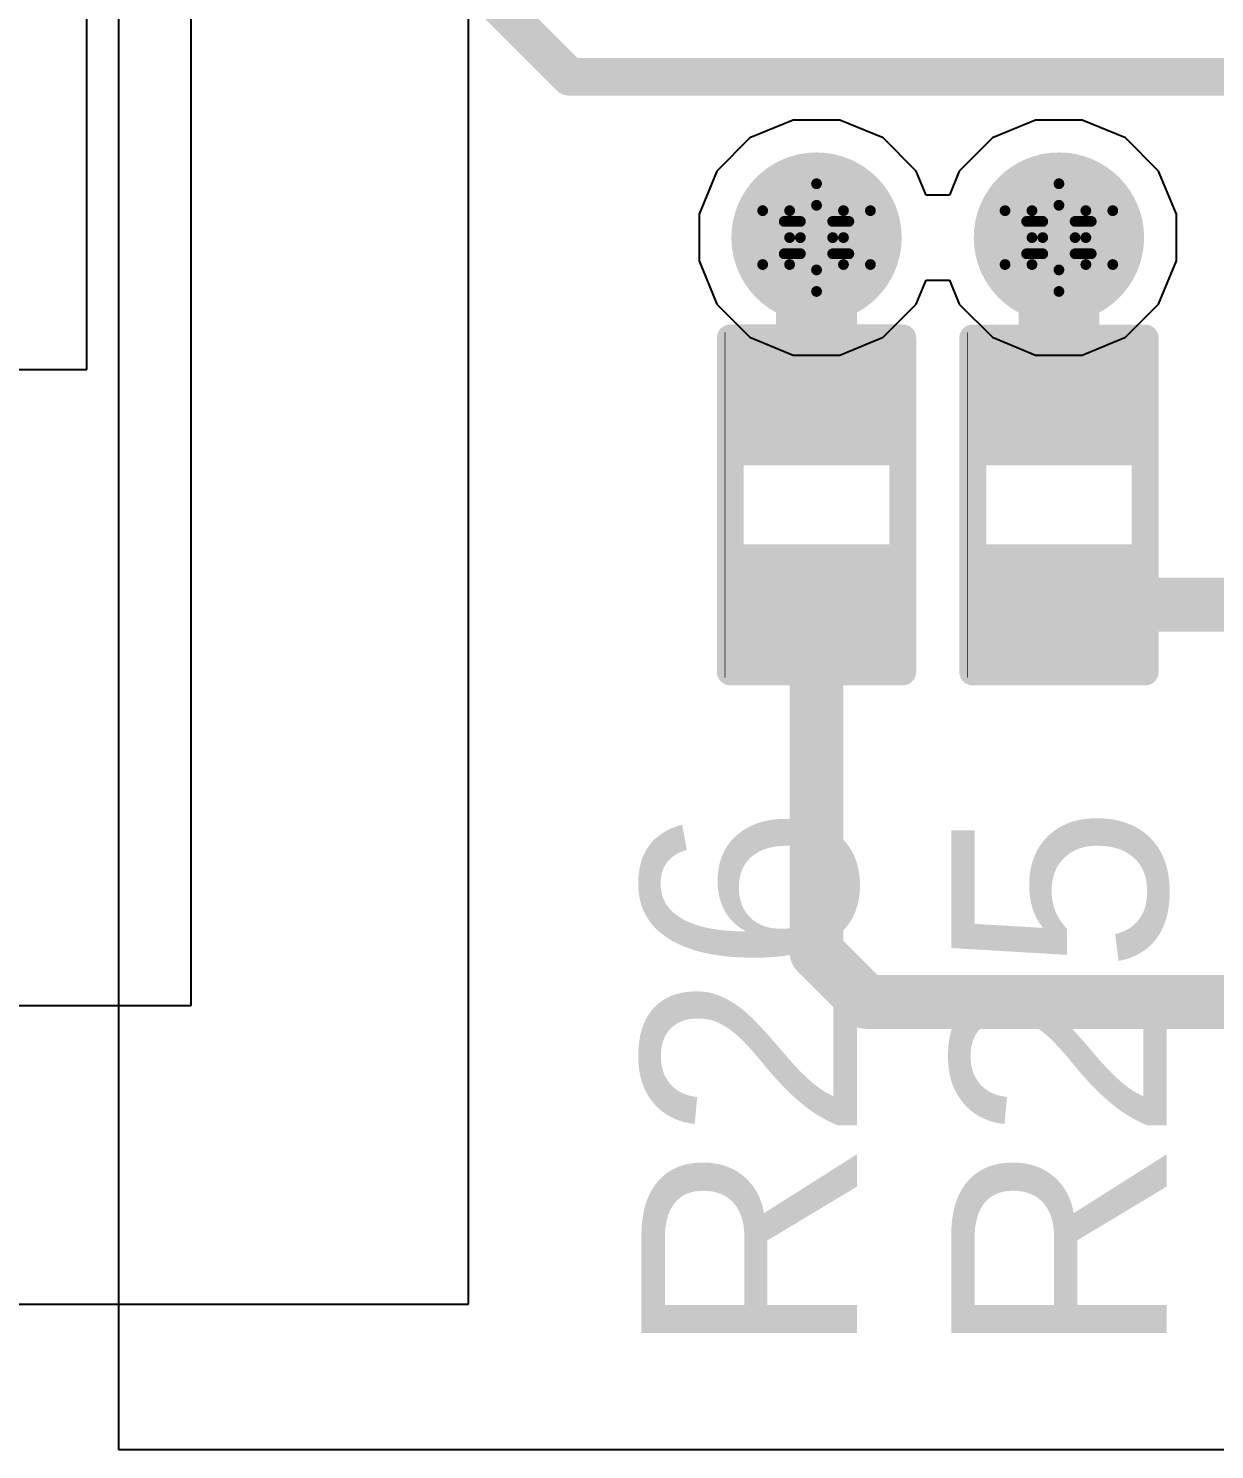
# Model space of a CAD drawing. Header units: inches. Extents: x -5 to 5328, y -4 to 5281.
# Drawn here: x 111.37 to 116.96, y 8.12 to 14.82 of the extents above; entities that cross this region are included whole.
import ezdxf

# ---------------------------------------------------------------- set-up
doc = ezdxf.new("R2010")
doc.units = ezdxf.units.IN
for name, color, linetype in [('Bottom Layer', 5, 'Continuous'), ('Bottom Solder', 6, 'Continuous'), ('Drill Drawing', 1, 'Continuous'), ('Layer 1', 16, 'Continuous'), ('Layer 2', 76, 'Continuous'), ('Top Layer', 1, 'Continuous'), ('Top Overlay', 2, 'Continuous'), ('Top Paste', 8, 'Continuous'), ('Top Solder', 216, 'Continuous'), ('Via Holes', 16, 'Continuous')]:
    doc.layers.add(name, color=color, linetype=linetype)
doc.styles.add('Arial', font='', dxfattribs={"height": 0.2})
doc.styles.get('Arial').set_extended_font_data('Arial')

# ---------------------------------------------------------------- blocks, each defined once
blk = doc.blocks.new('R___0402_74')
at = {"layer": 'Top Layer'}
for points in [[(-0.6985, -0.3175), (-0.6985, 0.3175), (-0.2413, 0.3175), (-0.2413, -0.3175)], [(0.2413, -0.3175), (0.2413, 0.3175), (0.6985, 0.3175), (0.6985, -0.3175)]]:
    blk.add_hatch(color=1, dxfattribs=at).paths.add_polyline_path(points)
at = {"layer": 'Top Paste'}
for points in [[(-0.6985, -0.3175), (-0.6985, 0.3175), (-0.2413, 0.3175), (-0.2413, -0.3175)], [(0.2413, -0.3175), (0.2413, 0.3175), (0.6985, 0.3175), (0.6985, -0.3175)]]:
    blk.add_hatch(color=8, dxfattribs=at).paths.add_polyline_path(points)
at = {"layer": 'Top Solder'}
for points in [[(-0.7535, -0.3725), (-0.7535, 0.3725), (-0.1863, 0.3725), (-0.1863, -0.3725)], [(0.1863, -0.3725), (0.1863, 0.3725), (0.7535, 0.3725), (0.7535, -0.3725)]]:
    blk.add_hatch(color=216, dxfattribs=at).paths.add_polyline_path(points)
at = {"layer": 'Top Overlay'}
for points in [[(-0.7874, -0.4064, 0.127, 0.127, 0), (-0.7874, 0.4064, 0.127, 0.127, 0)], [(0.7874, 0.4064, 0.127, 0.127, 0), (-0.7874, 0.4064, 0.127, 0.127, 0)], [(0.7874, -0.4064, 0.127, 0.127, 0), (0.7874, 0.4064, 0.127, 0.127, 0)], [(0.7874, -0.4064, 0.127, 0.127, 0), (-0.7874, -0.4064, 0.127, 0.127, 0)], [(0.8128, -0.4318, 0.00323, 0.00323, 0), (-0.8128, -0.4318, 0.00323, 0.00323, 0)]]:
    blk.add_lwpolyline(points, format="xyseb", dxfattribs=at)
for points in [[(-0.8191, 0.4064, 0.0635, 0.0635, 1), (-0.7556, 0.4064, 0.0635, 0.0635, 1)], [(-0.8191, 0.4064, 0.0635, 0.0635, 1), (-0.7556, 0.4064, 0.0635, 0.0635, 1)], [(0.7556, 0.4064, 0.0635, 0.0635, 1), (0.8191, 0.4064, 0.0635, 0.0635, 1)], [(0.7556, 0.4064, 0.0635, 0.0635, 1), (0.8191, 0.4064, 0.0635, 0.0635, 1)], [(-0.8191, -0.4064, 0.0635, 0.0635, 1), (-0.7556, -0.4064, 0.0635, 0.0635, 1)], [(-0.8191, -0.4064, 0.0635, 0.0635, 1), (-0.7556, -0.4064, 0.0635, 0.0635, 1)], [(0.7556, -0.4064, 0.0635, 0.0635, 1), (0.8191, -0.4064, 0.0635, 0.0635, 1)], [(0.7556, -0.4064, 0.0635, 0.0635, 1), (0.8191, -0.4064, 0.0635, 0.0635, 1)], [(-0.8136, -0.4318, 0.00161, 0.00161, 1), (-0.812, -0.4318, 0.00161, 0.00161, 1)], [(0.812, -0.4318, 0.00161, 0.00161, 1), (0.8136, -0.4318, 0.00161, 0.00161, 1)]]:
    blk.add_lwpolyline(points, format="xyseb", close=True, dxfattribs=at)
blk = doc.blocks.new('R___0402_75')
at = {"layer": 'Top Layer'}
for points in [[(-0.6985, -0.3175), (-0.6985, 0.3175), (-0.2413, 0.3175), (-0.2413, -0.3175)], [(0.2413, -0.3175), (0.2413, 0.3175), (0.6985, 0.3175), (0.6985, -0.3175)]]:
    blk.add_hatch(color=1, dxfattribs=at).paths.add_polyline_path(points)
at = {"layer": 'Top Paste'}
for points in [[(-0.6985, -0.3175), (-0.6985, 0.3175), (-0.2413, 0.3175), (-0.2413, -0.3175)], [(0.2413, -0.3175), (0.2413, 0.3175), (0.6985, 0.3175), (0.6985, -0.3175)]]:
    blk.add_hatch(color=8, dxfattribs=at).paths.add_polyline_path(points)
at = {"layer": 'Top Solder'}
for points in [[(-0.7535, -0.3725), (-0.7535, 0.3725), (-0.1863, 0.3725), (-0.1863, -0.3725)], [(0.1863, -0.3725), (0.1863, 0.3725), (0.7535, 0.3725), (0.7535, -0.3725)]]:
    blk.add_hatch(color=216, dxfattribs=at).paths.add_polyline_path(points)
at = {"layer": 'Top Overlay'}
for points in [[(-0.7874, -0.4064, 0.127, 0.127, 0), (-0.7874, 0.4064, 0.127, 0.127, 0)], [(0.7874, 0.4064, 0.127, 0.127, 0), (-0.7874, 0.4064, 0.127, 0.127, 0)], [(0.7874, -0.4064, 0.127, 0.127, 0), (0.7874, 0.4064, 0.127, 0.127, 0)], [(0.7874, -0.4064, 0.127, 0.127, 0), (-0.7874, -0.4064, 0.127, 0.127, 0)], [(0.8128, -0.4318, 0.00323, 0.00323, 0), (-0.8128, -0.4318, 0.00323, 0.00323, 0)]]:
    blk.add_lwpolyline(points, format="xyseb", dxfattribs=at)
for points in [[(-0.8191, 0.4064, 0.0635, 0.0635, 1), (-0.7556, 0.4064, 0.0635, 0.0635, 1)], [(-0.8191, 0.4064, 0.0635, 0.0635, 1), (-0.7556, 0.4064, 0.0635, 0.0635, 1)], [(0.7556, 0.4064, 0.0635, 0.0635, 1), (0.8191, 0.4064, 0.0635, 0.0635, 1)], [(0.7556, 0.4064, 0.0635, 0.0635, 1), (0.8191, 0.4064, 0.0635, 0.0635, 1)], [(-0.8191, -0.4064, 0.0635, 0.0635, 1), (-0.7556, -0.4064, 0.0635, 0.0635, 1)], [(-0.8191, -0.4064, 0.0635, 0.0635, 1), (-0.7556, -0.4064, 0.0635, 0.0635, 1)], [(0.7556, -0.4064, 0.0635, 0.0635, 1), (0.8191, -0.4064, 0.0635, 0.0635, 1)], [(0.7556, -0.4064, 0.0635, 0.0635, 1), (0.8191, -0.4064, 0.0635, 0.0635, 1)], [(-0.8136, -0.4318, 0.00161, 0.00161, 1), (-0.812, -0.4318, 0.00161, 0.00161, 1)], [(0.812, -0.4318, 0.00161, 0.00161, 1), (0.8136, -0.4318, 0.00161, 0.00161, 1)]]:
    blk.add_lwpolyline(points, format="xyseb", close=True, dxfattribs=at)

msp = doc.modelspace()

# ---------------------------------------------------------------- hatches: boundary and pattern name
at = {"layer": 'Bottom Layer'}
h = msp.add_hatch(color=5, dxfattribs=at)
edge = h.paths.add_edge_path()
edge.add_arc((115.085, 13.8336), 0.3, 0, 360)
h = msp.add_hatch(color=5, dxfattribs=at)
edge = h.paths.add_edge_path()
edge.add_arc((116.228, 13.8336), 0.3, 0, 360)
at = {"layer": 'Bottom Solder'}
h = msp.add_hatch(color=6, dxfattribs=at)
edge = h.paths.add_edge_path()
edge.add_arc((115.085, 13.8336), 0.4016, 0, 360)
h = msp.add_hatch(color=6, dxfattribs=at)
edge = h.paths.add_edge_path()
edge.add_arc((116.228, 13.8336), 0.4016, 0, 360)
at = {"layer": 'Layer 1'}
h = msp.add_hatch(color=16, dxfattribs=at)
edge = h.paths.add_edge_path()
edge.add_arc((115.085, 13.8336), 0.3, 0, 360)
h = msp.add_hatch(color=16, dxfattribs=at)
edge = h.paths.add_edge_path()
edge.add_arc((116.228, 13.8336), 0.3, 0, 360)
at = {"layer": 'Layer 2'}
h = msp.add_hatch(color=76, dxfattribs=at)
edge = h.paths.add_edge_path()
edge.add_arc((115.085, 13.8336), 0.3, 0, 360)
h = msp.add_hatch(color=76, dxfattribs=at)
edge = h.paths.add_edge_path()
edge.add_arc((116.228, 13.8336), 0.3, 0, 360)
at = {"layer": 'Top Layer'}
h = msp.add_hatch(color=1, dxfattribs=at)
edge = h.paths.add_edge_path()
edge.add_arc((115.085, 13.8336), 0.3, 0, 360)
h = msp.add_hatch(color=1, dxfattribs=at)
edge = h.paths.add_edge_path()
edge.add_arc((116.228, 13.8336), 0.3, 0, 360)
at = {"layer": 'Top Solder'}
h = msp.add_hatch(color=216, dxfattribs=at)
edge = h.paths.add_edge_path()
edge.add_arc((115.085, 13.8336), 0.4016, 0, 360)
h = msp.add_hatch(color=216, dxfattribs=at)
edge = h.paths.add_edge_path()
edge.add_arc((116.228, 13.8336), 0.4016, 0, 360)
at = {"layer": 'Via Holes'}
h = msp.add_hatch(color=7, dxfattribs=at)
edge = h.paths.add_edge_path()
edge.add_arc((115.085, 13.8336), 0.15, 0, 360)
h = msp.add_hatch(color=7, dxfattribs=at)
edge = h.paths.add_edge_path()
edge.add_arc((116.228, 13.8336), 0.15, 0, 360)

# ---------------------------------------------------------------- linework, layer by layer
at = {"layer": 'Bottom Layer'}
for p, q in [((111.6436, 13.2124), (111.6436, 31.2668)), ((111.6436, 13.2124), (111.6436, 31.2668)), ((84.2392, 13.2124), (111.6436, 13.2124)), ((99.2133, 13.2124), (111.6436, 13.2124))]:
    msp.add_line(p, q, dxfattribs=at)
at = {"layer": 'Drill Drawing'}
for points in [[(114.958, 13.9606, 0.0508, 0.0508, 0), (115.085, 14.0876, 0.0508, 0.0508, 0)], [(115.085, 14.0876, 0.0508, 0.0508, 0), (115.212, 13.9606, 0.0508, 0.0508, 0)], [(116.101, 13.9606, 0.0508, 0.0508, 0), (116.228, 14.0876, 0.0508, 0.0508, 0)], [(116.228, 14.0876, 0.0508, 0.0508, 0), (116.355, 13.9606, 0.0508, 0.0508, 0)], [(115.0088, 13.9098, 0.0508, 0.0508, 0), (115.085, 13.986, 0.0508, 0.0508, 0)], [(115.085, 13.986, 0.0508, 0.0508, 0), (115.1612, 13.9098, 0.0508, 0.0508, 0)], [(116.1518, 13.9098, 0.0508, 0.0508, 0), (116.228, 13.986, 0.0508, 0.0508, 0)], [(116.228, 13.986, 0.0508, 0.0508, 0), (116.3042, 13.9098, 0.0508, 0.0508, 0)], [(114.831, 13.9606, 0.0508, 0.0508, 0), (114.958, 13.8336, 0.0508, 0.0508, 0)], [(114.831, 13.9606, 0.0508, 0.0508, 0), (114.958, 13.9606, 0.0508, 0.0508, 0)], [(115.212, 13.9606, 0.0508, 0.0508, 0), (115.339, 13.9606, 0.0508, 0.0508, 0)], [(115.212, 13.8336, 0.0508, 0.0508, 0), (115.339, 13.9606, 0.0508, 0.0508, 0)], [(115.974, 13.9606, 0.0508, 0.0508, 0), (116.101, 13.8336, 0.0508, 0.0508, 0)], [(115.974, 13.9606, 0.0508, 0.0508, 0), (116.101, 13.9606, 0.0508, 0.0508, 0)], [(116.355, 13.9606, 0.0508, 0.0508, 0), (116.482, 13.9606, 0.0508, 0.0508, 0)], [(116.355, 13.8336, 0.0508, 0.0508, 0), (116.482, 13.9606, 0.0508, 0.0508, 0)], [(114.9326, 13.9098, 0.0508, 0.0508, 0), (115.0088, 13.8336, 0.0508, 0.0508, 0)], [(114.9326, 13.9098, 0.0508, 0.0508, 0), (115.0088, 13.9098, 0.0508, 0.0508, 0)], [(115.1612, 13.9098, 0.0508, 0.0508, 0), (115.2374, 13.9098, 0.0508, 0.0508, 0)], [(115.1612, 13.8336, 0.0508, 0.0508, 0), (115.2374, 13.9098, 0.0508, 0.0508, 0)], [(116.0756, 13.9098, 0.0508, 0.0508, 0), (116.1518, 13.8336, 0.0508, 0.0508, 0)], [(116.0756, 13.9098, 0.0508, 0.0508, 0), (116.1518, 13.9098, 0.0508, 0.0508, 0)], [(116.3042, 13.9098, 0.0508, 0.0508, 0), (116.3804, 13.9098, 0.0508, 0.0508, 0)], [(116.3042, 13.8336, 0.0508, 0.0508, 0), (116.3804, 13.9098, 0.0508, 0.0508, 0)], [(114.831, 13.7066, 0.0508, 0.0508, 0), (114.958, 13.8336, 0.0508, 0.0508, 0)], [(114.9326, 13.7574, 0.0508, 0.0508, 0), (115.0088, 13.8336, 0.0508, 0.0508, 0)], [(115.1612, 13.8336, 0.0508, 0.0508, 0), (115.2374, 13.7574, 0.0508, 0.0508, 0)], [(115.212, 13.8336, 0.0508, 0.0508, 0), (115.339, 13.7066, 0.0508, 0.0508, 0)], [(115.974, 13.7066, 0.0508, 0.0508, 0), (116.101, 13.8336, 0.0508, 0.0508, 0)], [(116.0756, 13.7574, 0.0508, 0.0508, 0), (116.1518, 13.8336, 0.0508, 0.0508, 0)], [(116.3042, 13.8336, 0.0508, 0.0508, 0), (116.3804, 13.7574, 0.0508, 0.0508, 0)], [(116.355, 13.8336, 0.0508, 0.0508, 0), (116.482, 13.7066, 0.0508, 0.0508, 0)], [(114.9326, 13.7574, 0.0508, 0.0508, 0), (115.0088, 13.7574, 0.0508, 0.0508, 0)], [(115.0088, 13.7574, 0.0508, 0.0508, 0), (115.085, 13.6812, 0.0508, 0.0508, 0)], [(115.085, 13.6812, 0.0508, 0.0508, 0), (115.1612, 13.7574, 0.0508, 0.0508, 0)], [(115.1612, 13.7574, 0.0508, 0.0508, 0), (115.2374, 13.7574, 0.0508, 0.0508, 0)], [(116.0756, 13.7574, 0.0508, 0.0508, 0), (116.1518, 13.7574, 0.0508, 0.0508, 0)], [(116.1518, 13.7574, 0.0508, 0.0508, 0), (116.228, 13.6812, 0.0508, 0.0508, 0)], [(116.228, 13.6812, 0.0508, 0.0508, 0), (116.3042, 13.7574, 0.0508, 0.0508, 0)], [(116.3042, 13.7574, 0.0508, 0.0508, 0), (116.3804, 13.7574, 0.0508, 0.0508, 0)], [(114.831, 13.7066, 0.0508, 0.0508, 0), (114.958, 13.7066, 0.0508, 0.0508, 0)], [(114.958, 13.7066, 0.0508, 0.0508, 0), (115.085, 13.5796, 0.0508, 0.0508, 0)], [(115.085, 13.5796, 0.0508, 0.0508, 0), (115.212, 13.7066, 0.0508, 0.0508, 0)], [(115.212, 13.7066, 0.0508, 0.0508, 0), (115.339, 13.7066, 0.0508, 0.0508, 0)], [(115.974, 13.7066, 0.0508, 0.0508, 0), (116.101, 13.7066, 0.0508, 0.0508, 0)], [(116.101, 13.7066, 0.0508, 0.0508, 0), (116.228, 13.5796, 0.0508, 0.0508, 0)], [(116.228, 13.5796, 0.0508, 0.0508, 0), (116.355, 13.7066, 0.0508, 0.0508, 0)], [(116.355, 13.7066, 0.0508, 0.0508, 0), (116.482, 13.7066, 0.0508, 0.0508, 0)]]:
    msp.add_lwpolyline(points, format="xyseb", dxfattribs=at)
for points in [[(115.0723, 14.0876, 0.0254, 0.0254, 1), (115.0977, 14.0876, 0.0254, 0.0254, 1)], [(115.0723, 14.0876, 0.0254, 0.0254, 1), (115.0977, 14.0876, 0.0254, 0.0254, 1)], [(116.2153, 14.0876, 0.0254, 0.0254, 1), (116.2407, 14.0876, 0.0254, 0.0254, 1)], [(116.2153, 14.0876, 0.0254, 0.0254, 1), (116.2407, 14.0876, 0.0254, 0.0254, 1)], [(115.0723, 13.986, 0.0254, 0.0254, 1), (115.0977, 13.986, 0.0254, 0.0254, 1)], [(115.0723, 13.986, 0.0254, 0.0254, 1), (115.0977, 13.986, 0.0254, 0.0254, 1)], [(116.2153, 13.986, 0.0254, 0.0254, 1), (116.2407, 13.986, 0.0254, 0.0254, 1)], [(116.2153, 13.986, 0.0254, 0.0254, 1), (116.2407, 13.986, 0.0254, 0.0254, 1)], [(114.8183, 13.9606, 0.0254, 0.0254, 1), (114.8437, 13.9606, 0.0254, 0.0254, 1)], [(114.8183, 13.9606, 0.0254, 0.0254, 1), (114.8437, 13.9606, 0.0254, 0.0254, 1)], [(114.9453, 13.9606, 0.0254, 0.0254, 1), (114.9707, 13.9606, 0.0254, 0.0254, 1)], [(114.9453, 13.9606, 0.0254, 0.0254, 1), (114.9707, 13.9606, 0.0254, 0.0254, 1)], [(115.1993, 13.9606, 0.0254, 0.0254, 1), (115.2247, 13.9606, 0.0254, 0.0254, 1)], [(115.1993, 13.9606, 0.0254, 0.0254, 1), (115.2247, 13.9606, 0.0254, 0.0254, 1)], [(115.3263, 13.9606, 0.0254, 0.0254, 1), (115.3517, 13.9606, 0.0254, 0.0254, 1)], [(115.3263, 13.9606, 0.0254, 0.0254, 1), (115.3517, 13.9606, 0.0254, 0.0254, 1)], [(115.9613, 13.9606, 0.0254, 0.0254, 1), (115.9867, 13.9606, 0.0254, 0.0254, 1)], [(115.9613, 13.9606, 0.0254, 0.0254, 1), (115.9867, 13.9606, 0.0254, 0.0254, 1)], [(116.0883, 13.9606, 0.0254, 0.0254, 1), (116.1137, 13.9606, 0.0254, 0.0254, 1)], [(116.0883, 13.9606, 0.0254, 0.0254, 1), (116.1137, 13.9606, 0.0254, 0.0254, 1)], [(116.3423, 13.9606, 0.0254, 0.0254, 1), (116.3677, 13.9606, 0.0254, 0.0254, 1)], [(116.3423, 13.9606, 0.0254, 0.0254, 1), (116.3677, 13.9606, 0.0254, 0.0254, 1)], [(116.4693, 13.9606, 0.0254, 0.0254, 1), (116.4947, 13.9606, 0.0254, 0.0254, 1)], [(116.4693, 13.9606, 0.0254, 0.0254, 1), (116.4947, 13.9606, 0.0254, 0.0254, 1)], [(114.9199, 13.9098, 0.0254, 0.0254, 1), (114.9453, 13.9098, 0.0254, 0.0254, 1)], [(114.9199, 13.9098, 0.0254, 0.0254, 1), (114.9453, 13.9098, 0.0254, 0.0254, 1)], [(114.9961, 13.9098, 0.0254, 0.0254, 1), (115.0215, 13.9098, 0.0254, 0.0254, 1)], [(114.9961, 13.9098, 0.0254, 0.0254, 1), (115.0215, 13.9098, 0.0254, 0.0254, 1)], [(115.1485, 13.9098, 0.0254, 0.0254, 1), (115.1739, 13.9098, 0.0254, 0.0254, 1)], [(115.1485, 13.9098, 0.0254, 0.0254, 1), (115.1739, 13.9098, 0.0254, 0.0254, 1)], [(115.2247, 13.9098, 0.0254, 0.0254, 1), (115.2501, 13.9098, 0.0254, 0.0254, 1)], [(115.2247, 13.9098, 0.0254, 0.0254, 1), (115.2501, 13.9098, 0.0254, 0.0254, 1)], [(116.0629, 13.9098, 0.0254, 0.0254, 1), (116.0883, 13.9098, 0.0254, 0.0254, 1)], [(116.0629, 13.9098, 0.0254, 0.0254, 1), (116.0883, 13.9098, 0.0254, 0.0254, 1)], [(116.1391, 13.9098, 0.0254, 0.0254, 1), (116.1645, 13.9098, 0.0254, 0.0254, 1)], [(116.1391, 13.9098, 0.0254, 0.0254, 1), (116.1645, 13.9098, 0.0254, 0.0254, 1)], [(116.2915, 13.9098, 0.0254, 0.0254, 1), (116.3169, 13.9098, 0.0254, 0.0254, 1)], [(116.2915, 13.9098, 0.0254, 0.0254, 1), (116.3169, 13.9098, 0.0254, 0.0254, 1)], [(116.3677, 13.9098, 0.0254, 0.0254, 1), (116.3931, 13.9098, 0.0254, 0.0254, 1)], [(116.3677, 13.9098, 0.0254, 0.0254, 1), (116.3931, 13.9098, 0.0254, 0.0254, 1)], [(114.9453, 13.8336, 0.0254, 0.0254, 1), (114.9707, 13.8336, 0.0254, 0.0254, 1)], [(114.9453, 13.8336, 0.0254, 0.0254, 1), (114.9707, 13.8336, 0.0254, 0.0254, 1)], [(114.9961, 13.8336, 0.0254, 0.0254, 1), (115.0215, 13.8336, 0.0254, 0.0254, 1)], [(114.9961, 13.8336, 0.0254, 0.0254, 1), (115.0215, 13.8336, 0.0254, 0.0254, 1)], [(115.1485, 13.8336, 0.0254, 0.0254, 1), (115.1739, 13.8336, 0.0254, 0.0254, 1)], [(115.1485, 13.8336, 0.0254, 0.0254, 1), (115.1739, 13.8336, 0.0254, 0.0254, 1)], [(115.1993, 13.8336, 0.0254, 0.0254, 1), (115.2247, 13.8336, 0.0254, 0.0254, 1)], [(115.1993, 13.8336, 0.0254, 0.0254, 1), (115.2247, 13.8336, 0.0254, 0.0254, 1)], [(116.0883, 13.8336, 0.0254, 0.0254, 1), (116.1137, 13.8336, 0.0254, 0.0254, 1)], [(116.0883, 13.8336, 0.0254, 0.0254, 1), (116.1137, 13.8336, 0.0254, 0.0254, 1)], [(116.1391, 13.8336, 0.0254, 0.0254, 1), (116.1645, 13.8336, 0.0254, 0.0254, 1)], [(116.1391, 13.8336, 0.0254, 0.0254, 1), (116.1645, 13.8336, 0.0254, 0.0254, 1)], [(116.2915, 13.8336, 0.0254, 0.0254, 1), (116.3169, 13.8336, 0.0254, 0.0254, 1)], [(116.2915, 13.8336, 0.0254, 0.0254, 1), (116.3169, 13.8336, 0.0254, 0.0254, 1)], [(116.3423, 13.8336, 0.0254, 0.0254, 1), (116.3677, 13.8336, 0.0254, 0.0254, 1)], [(116.3423, 13.8336, 0.0254, 0.0254, 1), (116.3677, 13.8336, 0.0254, 0.0254, 1)], [(114.9199, 13.7574, 0.0254, 0.0254, 1), (114.9453, 13.7574, 0.0254, 0.0254, 1)], [(114.9199, 13.7574, 0.0254, 0.0254, 1), (114.9453, 13.7574, 0.0254, 0.0254, 1)], [(114.9961, 13.7574, 0.0254, 0.0254, 1), (115.0215, 13.7574, 0.0254, 0.0254, 1)], [(114.9961, 13.7574, 0.0254, 0.0254, 1), (115.0215, 13.7574, 0.0254, 0.0254, 1)], [(115.1485, 13.7574, 0.0254, 0.0254, 1), (115.1739, 13.7574, 0.0254, 0.0254, 1)], [(115.1485, 13.7574, 0.0254, 0.0254, 1), (115.1739, 13.7574, 0.0254, 0.0254, 1)], [(115.2247, 13.7574, 0.0254, 0.0254, 1), (115.2501, 13.7574, 0.0254, 0.0254, 1)], [(115.2247, 13.7574, 0.0254, 0.0254, 1), (115.2501, 13.7574, 0.0254, 0.0254, 1)], [(116.0629, 13.7574, 0.0254, 0.0254, 1), (116.0883, 13.7574, 0.0254, 0.0254, 1)], [(116.0629, 13.7574, 0.0254, 0.0254, 1), (116.0883, 13.7574, 0.0254, 0.0254, 1)], [(116.1391, 13.7574, 0.0254, 0.0254, 1), (116.1645, 13.7574, 0.0254, 0.0254, 1)], [(116.1391, 13.7574, 0.0254, 0.0254, 1), (116.1645, 13.7574, 0.0254, 0.0254, 1)], [(116.2915, 13.7574, 0.0254, 0.0254, 1), (116.3169, 13.7574, 0.0254, 0.0254, 1)], [(116.2915, 13.7574, 0.0254, 0.0254, 1), (116.3169, 13.7574, 0.0254, 0.0254, 1)], [(116.3677, 13.7574, 0.0254, 0.0254, 1), (116.3931, 13.7574, 0.0254, 0.0254, 1)], [(116.3677, 13.7574, 0.0254, 0.0254, 1), (116.3931, 13.7574, 0.0254, 0.0254, 1)], [(114.8183, 13.7066, 0.0254, 0.0254, 1), (114.8437, 13.7066, 0.0254, 0.0254, 1)], [(114.8183, 13.7066, 0.0254, 0.0254, 1), (114.8437, 13.7066, 0.0254, 0.0254, 1)], [(114.9453, 13.7066, 0.0254, 0.0254, 1), (114.9707, 13.7066, 0.0254, 0.0254, 1)], [(114.9453, 13.7066, 0.0254, 0.0254, 1), (114.9707, 13.7066, 0.0254, 0.0254, 1)], [(115.0723, 13.6812, 0.0254, 0.0254, 1), (115.0977, 13.6812, 0.0254, 0.0254, 1)], [(115.0723, 13.6812, 0.0254, 0.0254, 1), (115.0977, 13.6812, 0.0254, 0.0254, 1)], [(115.1993, 13.7066, 0.0254, 0.0254, 1), (115.2247, 13.7066, 0.0254, 0.0254, 1)], [(115.1993, 13.7066, 0.0254, 0.0254, 1), (115.2247, 13.7066, 0.0254, 0.0254, 1)], [(115.3263, 13.7066, 0.0254, 0.0254, 1), (115.3517, 13.7066, 0.0254, 0.0254, 1)], [(115.3263, 13.7066, 0.0254, 0.0254, 1), (115.3517, 13.7066, 0.0254, 0.0254, 1)], [(115.9613, 13.7066, 0.0254, 0.0254, 1), (115.9867, 13.7066, 0.0254, 0.0254, 1)], [(115.9613, 13.7066, 0.0254, 0.0254, 1), (115.9867, 13.7066, 0.0254, 0.0254, 1)], [(116.0883, 13.7066, 0.0254, 0.0254, 1), (116.1137, 13.7066, 0.0254, 0.0254, 1)], [(116.0883, 13.7066, 0.0254, 0.0254, 1), (116.1137, 13.7066, 0.0254, 0.0254, 1)], [(116.2153, 13.6812, 0.0254, 0.0254, 1), (116.2407, 13.6812, 0.0254, 0.0254, 1)], [(116.2153, 13.6812, 0.0254, 0.0254, 1), (116.2407, 13.6812, 0.0254, 0.0254, 1)], [(116.3423, 13.7066, 0.0254, 0.0254, 1), (116.3677, 13.7066, 0.0254, 0.0254, 1)], [(116.3423, 13.7066, 0.0254, 0.0254, 1), (116.3677, 13.7066, 0.0254, 0.0254, 1)], [(116.4693, 13.7066, 0.0254, 0.0254, 1), (116.4947, 13.7066, 0.0254, 0.0254, 1)], [(116.4693, 13.7066, 0.0254, 0.0254, 1), (116.4947, 13.7066, 0.0254, 0.0254, 1)], [(115.0723, 13.5796, 0.0254, 0.0254, 1), (115.0977, 13.5796, 0.0254, 0.0254, 1)], [(115.0723, 13.5796, 0.0254, 0.0254, 1), (115.0977, 13.5796, 0.0254, 0.0254, 1)], [(116.2153, 13.5796, 0.0254, 0.0254, 1), (116.2407, 13.5796, 0.0254, 0.0254, 1)], [(116.2153, 13.5796, 0.0254, 0.0254, 1), (116.2407, 13.5796, 0.0254, 0.0254, 1)]]:
    msp.add_lwpolyline(points, format="xyseb", close=True, dxfattribs=at)
at = {"layer": 'Layer 2'}
for p, q in [((112.1343, 37.3286), (112.1343, 10.2108)), ((113.4439, 8.8044), (113.4439, 21.6588)), ((114.9748, 14.3876), (114.7712, 14.3033)), ((115.1952, 14.3876), (114.9748, 14.3876)), ((115.3988, 14.3033), (115.1952, 14.3876)), ((116.1178, 14.3876), (115.9142, 14.3033)), ((116.3382, 14.3876), (116.1178, 14.3876)), ((116.5418, 14.3033), (116.3382, 14.3876)), ((114.7712, 14.3033), (114.6153, 14.1474)), ((115.5547, 14.1474), (115.3988, 14.3033)), ((115.9142, 14.3033), (115.7583, 14.1474)), ((116.6977, 14.1474), (116.5418, 14.3033)), ((114.6153, 14.1474), (114.531, 13.9438)), ((115.6015, 14.0343), (115.5547, 14.1474)), ((115.7583, 14.1474), (115.7115, 14.0343)), ((116.782, 13.9438), (116.6977, 14.1474)), ((115.7115, 14.0343), (115.6015, 14.0343)), ((114.531, 13.9438), (114.531, 13.7234)), ((116.782, 13.7234), (116.782, 13.9438)), ((114.531, 13.7234), (114.6153, 13.5198)), ((116.6977, 13.5198), (116.782, 13.7234)), ((115.5547, 13.5198), (115.6015, 13.6329)), ((115.6015, 13.6329), (115.7115, 13.6329)), ((115.7115, 13.6329), (115.7583, 13.5198)), ((114.6153, 13.5198), (114.7712, 13.364)), ((115.3988, 13.364), (115.5547, 13.5198)), ((115.7583, 13.5198), (115.9142, 13.364)), ((116.5418, 13.364), (116.6977, 13.5198)), ((114.7712, 13.364), (114.9748, 13.2796)), ((115.1952, 13.2796), (115.3988, 13.364)), ((115.9142, 13.364), (116.1178, 13.2796)), ((116.3382, 13.2796), (116.5418, 13.364)), ((114.9748, 13.2796), (115.1952, 13.2796)), ((116.1178, 13.2796), (116.3382, 13.2796)), ((112.1343, 10.2108), (99.5455, 10.2108)), ((99.0265, 8.8044), (113.4439, 8.8044))]:
    msp.add_line(p, q, dxfattribs=at)
at = {"layer": 'Top Layer'}
for p, q in [((111.793, 29.29), (111.7927, 8.1186)), ((111.793, 29.2182), (111.7927, 8.1186)), ((111.7927, 8.1186), (137.4139, 8.1187)), ((111.7927, 8.1186), (137.4139, 8.1187))]:
    msp.add_line(p, q, dxfattribs=at)
for points in [[(113.2323, 15.2804, 0.1778, 0.1778, 0), (113.9213, 14.5914, 0.1778, 0.1778, 0)], [(113.9213, 14.5914, 0.1778, 0.1778, 0), (116.7552, 14.5914, 0.1778, 0.1778, 0)], [(116.7552, 14.5914, 0.1778, 0.1778, 0), (117.357, 14.5914, 0.1778, 0.1778, 0)], [(115.085, 13.0429, 0.381, 0.381, 0), (115.085, 13.8336, 0.381, 0.381, 0)], [(116.228, 13.0428, 0.381, 0.381, 0), (116.228, 13.8336, 0.381, 0.381, 0)], [(116.228, 13.0428, 0.381, 0.381, 0), (116.2281, 13.0428, 0.381, 0.381, 0)], [(115.085, 10.4641, 0.254, 0.254, 0), (115.085, 12.1031, 0.254, 0.254, 0)], [(116.228, 12.1031, 0.254, 0.254, 0), (117.3927, 12.1031, 0.254, 0.254, 0)], [(115.085, 10.4641, 0.254, 0.254, 0), (115.3197, 10.2295, 0.254, 0.254, 0)], [(115.3197, 10.2295, 0.254, 0.254, 0), (120.3185, 10.2295, 0.254, 0.254, 0)]]:
    msp.add_lwpolyline(points, format="xyseb", dxfattribs=at)
for points in [[(113.8768, 14.5914, 0.0889, 0.0889, 1), (113.9657, 14.5914, 0.0889, 0.0889, 1)], [(113.8768, 14.5914, 0.0889, 0.0889, 1), (113.9657, 14.5914, 0.0889, 0.0889, 1)], [(116.7107, 14.5914, 0.0889, 0.0889, 1), (116.7996, 14.5914, 0.0889, 0.0889, 1)], [(116.7107, 14.5914, 0.0889, 0.0889, 1), (116.7996, 14.5914, 0.0889, 0.0889, 1)], [(114.9898, 13.8336, 0.1905, 0.1905, 1), (115.1803, 13.8336, 0.1905, 0.1905, 1)], [(116.1328, 13.8336, 0.1905, 0.1905, 1), (116.3233, 13.8336, 0.1905, 0.1905, 1)], [(114.9898, 13.0429, 0.1905, 0.1905, 1), (115.1803, 13.0429, 0.1905, 0.1905, 1)], [(116.1328, 13.0428, 0.1905, 0.1905, 1), (116.3233, 13.0428, 0.1905, 0.1905, 1)], [(116.1328, 13.0428, 0.1905, 0.1905, 1), (116.3233, 13.0428, 0.1905, 0.1905, 1)], [(116.1328, 13.0428, 0.1905, 0.1905, 1), (116.3233, 13.0428, 0.1905, 0.1905, 1)], [(115.0215, 12.1031, 0.127, 0.127, 1), (115.1485, 12.1031, 0.127, 0.127, 1)], [(116.1645, 12.1031, 0.127, 0.127, 1), (116.2915, 12.1031, 0.127, 0.127, 1)], [(115.0215, 10.4641, 0.127, 0.127, 1), (115.1485, 10.4641, 0.127, 0.127, 1)], [(115.0215, 10.4641, 0.127, 0.127, 1), (115.1485, 10.4641, 0.127, 0.127, 1)], [(115.2562, 10.2295, 0.127, 0.127, 1), (115.3832, 10.2295, 0.127, 0.127, 1)], [(115.2562, 10.2295, 0.127, 0.127, 1), (115.3832, 10.2295, 0.127, 0.127, 1)]]:
    msp.add_lwpolyline(points, format="xyseb", close=True, dxfattribs=at)

# ---------------------------------------------------------------- block references
at = {"rotation": 270}
for name, p in [('R___0402_74', (115.085, 12.573)), ('R___0402_75', (116.2281, 12.5729))]:
    msp.add_blockref(name, p, dxfattribs=at)

# ---------------------------------------------------------------- texts
at = {"layer": 'Top Overlay', "style": 'Arial'}
for s, p in [('R26', (115.2753, 8.5518)), ('R25', (116.7359, 8.5518))]:
    msp.add_text(s, height=1.016, rotation=90, dxfattribs=at).set_placement(p)

doc.saveas('drawing.dxf')
